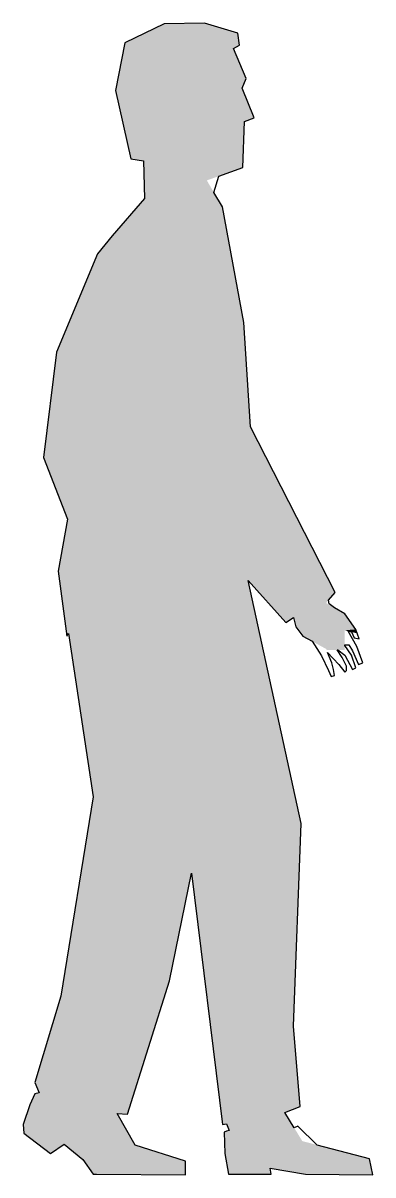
# Model space of a CAD drawing. Extents: x 2588 to 3077, y -2082 to -469.
import ezdxf

# ---------------------------------------------------------------- set-up
doc = ezdxf.new("R2010")
doc.units = 0
doc.layers.get('0').update_dxf_attribs({"linetype": 'CONTINUOUS'})

# ---------------------------------------------------------------- blocks, each defined once
blk = doc.blocks.new('*U0')
at = {"linetype": 'CONTINUOUS'}
for points in [[(2785.3, -470.5), (2730.2, -496.9), (2888.3, -483.7)], [(2888.3, -483.7), (2730.2, -496.9), (2890.7, -500.5)], [(2841.6, -469.3), (2785.3, -470.5), (2888.3, -483.7)], [(2730.2, -496.9), (2717, -563.9), (2890.7, -500.5)], [(2890.7, -500.5), (2717, -563.9), (2882.3, -505.2)], [(2882.3, -505.2), (2717, -563.9), (2900.2, -547.2)], [(2900.2, -547.2), (2717, -563.9), (2894.2, -560.3)], [(2894.2, -560.3), (2717, -563.9), (2911, -602.2)], [(2717, -563.9), (2738.6, -659.7), (2911, -602.2)], [(2911, -602.2), (2738.6, -659.7), (2897.8, -607)], [(2897.8, -607), (2738.6, -659.7), (2895.4, -671.7)], [(2738.6, -659.7), (2756.5, -662.1), (2895.4, -671.7)], [(2756.5, -662.1), (2757.7, -714.8), (2895.4, -671.7)], [(2895.4, -671.7), (2757.7, -714.8), (2844.9, -689.7)], [(2844.9, -689.7), (2757.7, -714.8), (2866.7, -726.8)], [(2757.7, -714.8), (2712.2, -767.5), (2866.7, -726.8)], [(2866.7, -726.8), (2712.2, -767.5), (2896.6, -888.5)], [(2712.2, -767.5), (2691.9, -792.7), (2896.6, -888.5)], [(2691.9, -792.7), (2634.4, -930.4), (2896.6, -888.5)], [(2896.6, -888.5), (2634.4, -930.4), (2906.2, -1034.6)], [(2634.4, -930.4), (2616.4, -1077.7), (2906.2, -1034.6)], [(2906.2, -1034.6), (2616.4, -1077.7), (3024.8, -1266.9)], [(2616.4, -1077.7), (2649.9, -1163.9), (3024.8, -1266.9)], [(2649.9, -1163.9), (2636.8, -1236.9), (2902.6, -1250.1)], [(2649.9, -1163.9), (2902.6, -1250.1), (3024.8, -1266.9)], [(2636.8, -1236.9), (2651.1, -1324.4), (2902.6, -1250.1)], [(2636.8, -1236.9), (2648.8, -1328), (2651.1, -1324.4)], [(2902.6, -1250.1), (2651.1, -1324.4), (2976.9, -1590.2)], [(2902.6, -1250.1), (2966.1, -1301.6), (3024.8, -1266.9)], [(2902.6, -1250.1), (2955.3, -1308.8), (2966.1, -1301.6)], [(3024.8, -1266.9), (2966.1, -1301.6), (3011.8, -1281.5)], [(3011.8, -1281.5), (2966.1, -1301.6), (3038, -1296.8)], [(3038, -1296.8), (2966.1, -1301.6), (3053.5, -1318.4)], [(2966.1, -1301.6), (2969.7, -1314.8), (3053.5, -1318.4)], [(2969.7, -1314.8), (3038, -1319.6), (3053.5, -1318.4)], [(2969.7, -1314.8), (2979.3, -1328), (3038, -1319.6)], [(3038, -1319.6), (2979.3, -1328), (3038, -1347.1)], [(3053.5, -1318.4), (3038, -1319.6), (3055.6, -1324)], [(2651.1, -1324.4), (2685.9, -1553.1), (2976.9, -1590.2)], [(2979.3, -1328), (3011.9, -1345.8), (3038, -1347.1)], [(3011.9, -1345.8), (3012.5, -1347.1), (3038, -1347.1)], [(2685.9, -1553.1), (2640.4, -1832.1), (2823.6, -1659.7)], [(2685.9, -1553.1), (2823.6, -1659.7), (2976.9, -1590.2)], [(2976.9, -1590.2), (2823.6, -1659.7), (2966.1, -1874)], [(2823.6, -1659.7), (2640.4, -1832.1), (2792.5, -1810.6)], [(2823.6, -1659.7), (2866.7, -2011.7), (2966.1, -1874)], [(2792.5, -1810.6), (2640.4, -1832.1), (2733.8, -1997.4)], [(2640.4, -1832.1), (2604.4, -1953.1), (2733.8, -1997.4)], [(2966.1, -1874), (2866.7, -2011.7), (2975.7, -1986.6)], [(2604.4, -1953.1), (2610.4, -1967.4), (2733.8, -1997.4)], [(2610.4, -1967.4), (2604.4, -1968.6), (2733.8, -1997.4)], [(2604.4, -1968.6), (2597.3, -1984.2), (2719.4, -1996.2)], [(2604.4, -1968.6), (2719.4, -1996.2), (2733.8, -1997.4)], [(2597.3, -1984.2), (2587.7, -2011.7), (2719.4, -1996.2)], [(2719.4, -1996.2), (2587.7, -2011.7), (2744.6, -2040.5)], [(2975.7, -1986.6), (2866.7, -2011.7), (2872.7, -2010.6)], [(2975.7, -1986.6), (2872.7, -2010.6), (2954.1, -1995)], [(2954.1, -1995), (2872.7, -2010.6), (2978.6, -2035)], [(2587.7, -2011.7), (2588.9, -2023.7), (2645.2, -2039.3)], [(2587.7, -2011.7), (2645.2, -2039.3), (2744.6, -2040.5)], [(2872.7, -2010.6), (2876.3, -2020.1), (2978.6, -2035)], [(2588.9, -2023.7), (2626, -2052.5), (2645.2, -2039.3)], [(2876.3, -2020.1), (2869.1, -2022.5), (2978.6, -2035)], [(2869.1, -2022.5), (2870.3, -2052.5), (2978.6, -2035)], [(2645.2, -2039.3), (2671.5, -2060.8), (2744.6, -2040.5)], [(2744.6, -2040.5), (2671.5, -2060.8), (2815.2, -2063.2)], [(2978.6, -2035), (2870.3, -2052.5), (3072.7, -2059.6)], [(2671.5, -2060.8), (2685.8, -2081.2), (2815.2, -2063.2)], [(2815.2, -2063.2), (2685.8, -2081.2), (2815.2, -2082.4)], [(2870.3, -2052.5), (2933.8, -2072.8), (3072.7, -2059.6)], [(2870.3, -2052.5), (2875.1, -2081.2), (2933.8, -2072.8)], [(3072.7, -2059.6), (2933.8, -2072.8), (3077.5, -2082.4)], [(2933.8, -2072.8), (2875.1, -2081.2), (2935, -2081.2)], [(2933.8, -2072.8), (2982.9, -2081.2), (3077.5, -2082.4)]]:
    blk.add_solid(points, dxfattribs=at)

msp = doc.modelspace()

# ---------------------------------------------------------------- linework, layer by layer
at = {"color": 0}
for points in [[(2785.3, -470.5), (2730.2, -496.9), (2717, -563.9), (2738.6, -659.7), (2756.5, -662.1), (2757.7, -714.8), (2712.2, -767.5), (2691.9, -792.7), (2634.4, -930.4), (2616.4, -1077.7), (2649.9, -1163.9), (2636.8, -1236.9), (2648.8, -1328), (2651.1, -1324.4), (2685.9, -1553.1), (2640.4, -1832.1), (2604.4, -1953.1), (2610.4, -1967.4), (2604.4, -1968.6), (2597.3, -1984.2), (2587.7, -2011.7), (2588.9, -2023.7), (2626, -2052.5), (2645.2, -2039.3), (2671.5, -2060.8), (2685.9, -2081.2), (2690.7, -2081.2), (2815.2, -2082.4), (2815.2, -2063.2), (2744.6, -2040.5), (2719.4, -1996.2), (2733.8, -1997.4), (2792.5, -1810.6), (2823.6, -1659.7), (2866.7, -2011.7), (2872.7, -2010.6), (2876.3, -2020.1), (2872.7, -2021.3), (2869.1, -2022.5), (2870.3, -2052.5), (2875.1, -2081.2), (2935, -2081.2), (2933.8, -2072.8), (2982.9, -2081.2), (3077.5, -2082.4), (3072.7, -2059.6), (2999.6, -2040.5), (2972.1, -2014.1), (2967.3, -2016.5), (2954.1, -1995), (2975.7, -1986.6), (2966.1, -1874), (2976.9, -1590.2), (2902.6, -1250.1), (2955.3, -1308.8), (2966.1, -1301.6), (2969.7, -1314.8), (2979.3, -1328), (2992.4, -1335.1), (3005.6, -1355.5), (3015.2, -1375.9), (3018.8, -1384.2), (3023.6, -1383), (3022.4, -1374.7), (3020, -1365.1), (3014, -1350.7), (3029.6, -1367.5), (3038, -1378.2), (3040.3, -1375.9), (3040.3, -1369.9), (3034.4, -1357.9), (3027.2, -1347.1), (3028.4, -1347.1), (3038, -1354.3), (3048.7, -1374.7), (3053.5, -1372.3), (3047.5, -1354.3), (3038, -1341.1), (3038, -1339.9), (3043.9, -1339.9), (3048.7, -1348.3), (3057.1, -1367.5), (3063.1, -1365.1), (3054.7, -1342.3), (3048.7, -1331.5), (3042.7, -1320.8), (3047.5, -1322), (3051.1, -1330.3), (3058.3, -1331.5), (3053.5, -1318.4), (3038, -1296.8), (3023.6, -1288.4), (3016.4, -1282.4), (3015.2, -1277.7), (3024.8, -1266.9), (2906.2, -1034.6), (2896.6, -888.5), (2866.7, -726.8), (2854.7, -706.4), (2861.9, -683.7), (2895.4, -671.7), (2897.8, -607), (2911, -602.2), (2894.2, -560.3), (2900.2, -547.2), (2882.3, -505.2), (2890.7, -500.5), (2888.3, -483.7), (2841.6, -469.3), (2785.3, -470.5)], [(2785.3, -470.5), (2730.2, -496.9), (2717, -563.9), (2738.6, -659.7), (2756.5, -662.1), (2757.7, -714.8), (2712.2, -767.5), (2691.9, -792.7), (2634.4, -930.4), (2616.4, -1077.7), (2649.9, -1163.9), (2636.8, -1236.9), (2648.8, -1328), (2651.1, -1324.4), (2685.9, -1553.1), (2640.4, -1832.1), (2604.4, -1953.1), (2610.4, -1967.4), (2604.4, -1968.6), (2597.3, -1984.2), (2587.7, -2011.7), (2588.9, -2023.7), (2626, -2052.5), (2645.2, -2039.3), (2671.5, -2060.8), (2685.9, -2081.2), (2690.7, -2081.2), (2815.2, -2082.4), (2815.2, -2063.2), (2744.6, -2040.5), (2719.4, -1996.2), (2733.8, -1997.4), (2792.5, -1810.6), (2823.6, -1659.7), (2866.7, -2011.7), (2872.7, -2010.6), (2876.3, -2020.1), (2872.7, -2021.3), (2869.1, -2022.5), (2870.3, -2052.5), (2875.1, -2081.2), (2935, -2081.2), (2933.8, -2072.8), (2982.9, -2081.2), (3077.5, -2082.4), (3072.7, -2059.6), (2999.6, -2040.5), (2972.1, -2014.1), (2967.3, -2016.5), (2954.1, -1995), (2975.7, -1986.6), (2966.1, -1874), (2976.9, -1590.2), (2902.6, -1250.1), (2955.3, -1308.8), (2966.1, -1301.6), (2969.7, -1314.8), (2979.3, -1328), (2992.4, -1335.1), (3005.6, -1355.5), (3015.2, -1375.9), (3018.8, -1384.2), (3023.6, -1383), (3022.4, -1374.7), (3020, -1365.1), (3014, -1350.7), (3029.6, -1367.5), (3038, -1378.2), (3040.3, -1375.9), (3040.3, -1369.9), (3034.4, -1357.9), (3027.2, -1347.1), (3028.4, -1347.1), (3038, -1354.3), (3048.7, -1374.7), (3053.5, -1372.3), (3047.5, -1354.3), (3038, -1341.1), (3038, -1339.9), (3043.9, -1339.9), (3048.7, -1348.3), (3057.1, -1367.5), (3063.1, -1365.1), (3054.7, -1342.3), (3048.7, -1331.5), (3042.7, -1320.8), (3047.5, -1322), (3051.1, -1330.3), (3058.3, -1331.5), (3053.5, -1318.4), (3038, -1296.8), (3023.6, -1288.4), (3016.4, -1282.4), (3015.2, -1277.7), (3024.8, -1266.9), (2906.2, -1034.6), (2896.6, -888.5), (2866.7, -726.8), (2854.7, -706.4), (2861.9, -683.7), (2895.4, -671.7), (2897.8, -607), (2911, -602.2), (2894.2, -560.3), (2900.2, -547.2), (2882.3, -505.2), (2890.7, -500.5), (2888.3, -483.7), (2841.6, -469.3), (2785.3, -470.5), (2785.3, -470.5)]]:
    msp.add_lwpolyline(points, dxfattribs=at)

# ---------------------------------------------------------------- block references
at = {"color": 0, "linetype": 'CONTINUOUS'}
msp.add_blockref('*U0', (0, 0), dxfattribs=at)

doc.saveas('drawing.dxf')
